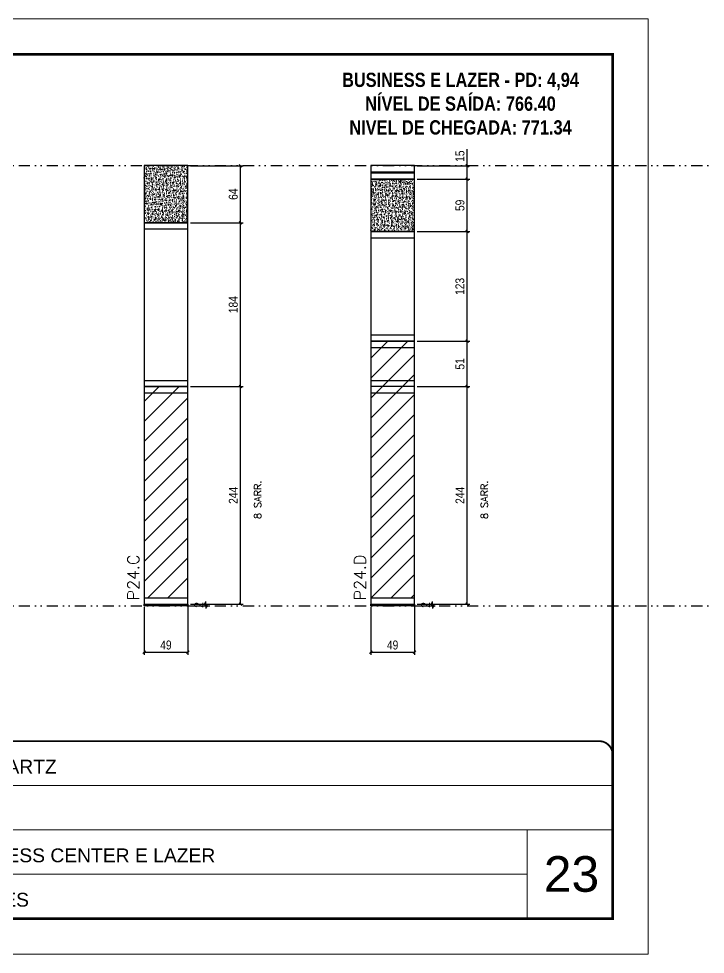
# Model space of a CAD drawing. Extents: x 13379 to 23315, y 867 to 16997.
# Drawn here: x 18348 to 19119, y 10056 to 11106 of the extents above; entities that cross this region are included whole.
import ezdxf

# ---------------------------------------------------------------- set-up
doc = ezdxf.new("R2010")
doc.units = 0
for name, pattern in [('CONTINUO', [0]), ('DASHED', [0.75, 0.5, -0.25]), ('DIVIDE2', [0.625, 0.25, -0.125, 0, -0.125, 0, -0.125])]:
    doc.linetypes.add(name, pattern=pattern)
for name, color, linetype, lineweight in [('CARIMBO', 255, 'Continuous', 9), ('Folhas', 255, 'Continuous', 9), ('Hachura', 251, 'Continuous', 9), ('SARRAFO DE PRESSAO', 251, 'DASHED', 9), ('Texto Seção', 7, 'Continuous', 15)]:
    doc.layers.add(name, color=color, linetype=linetype, lineweight=lineweight)
for name, color, linetype in [('COTA', 241, 'Continuous'), ('NOMENCLATURA', 7, 'Continuous'), ('Nível', 160, 'Continuous'), ('Painéis', 200, 'Continuous'), ('SARR_2.2x7', 40, 'Continuous')]:
    doc.layers.add(name, color=color, linetype=linetype)
doc.styles.add('ARIAL', font='arial.ttf')
doc.styles.add('COTA TECNICA', font='techl___.ttf', dxfattribs={"height": 10})
doc.styles.add('COTA TECNICA-50', font='techl___.ttf', dxfattribs={"height": 10})
doc.styles.add('REGUA-120', font='ROMANS.shx', dxfattribs={"height": 15})
doc.styles.add('ROMANC', font='techb___.ttf', dxfattribs={"height": 2.5})
doc.styles.add('ROMANS', font='romans.shx')
doc.styles.add('Tecnologia', font='')
doc.styles.get('Tecnologia').set_extended_font_data('Forgotten Futurist')
doc.dimstyles.new('COTA PAINEL-50', dxfattribs={"dimtxt": 10, "dimasz": 3, "dimexe": 3, "dimexo": 3, "dimgap": 3, "dimtad": 1, "dimdec": 1, "dimzin": 12, "dimdsep": 46, "dimtxsty": 'COTA TECNICA-50', "dimblk1": 'OBLIQUE', "dimblk2": 'OBLIQUE', "dimsah": 1, "dimcen": 0.9, "dimclrd": 4, "dimclre": 4, "dimclrt": 240, "dimadec": 1, "dimazin": 3, "dimtfac": 1, "dimtdec": 1, "dimtmove": 0, "dimatfit": 3, "dimfxl": 1, "dimtolj": 1, "dimtzin": 12, "dimarcsym": 0})
doc.dimstyles.new('PAINEL', dxfattribs={"dimtxt": 10, "dimasz": 3, "dimexe": 3, "dimexo": 3, "dimgap": 3, "dimtad": 1, "dimdec": 1, "dimzin": 12, "dimdsep": 46, "dimtxsty": 'COTA TECNICA', "dimblk1": 'OBLIQUE', "dimblk2": 'OBLIQUE', "dimsah": 1, "dimcen": 0.9, "dimclrd": 4, "dimclre": 4, "dimclrt": 240, "dimadec": 1, "dimazin": 3, "dimtfac": 1, "dimtdec": 1, "dimtmove": 0, "dimatfit": 3, "dimfxl": 1, "dimtolj": 1, "dimtzin": 12, "dimarcsym": 0})

# ---------------------------------------------------------------- blocks, each defined once
blk = doc.blocks.new('9999999999')
at = {"color": 30, "linetype": 'CONTINUO'}
for p, q in [((98564.6, 34230.2), (98564.6, 34429.4)), ((98564.6, 34379.6), (99584, 34379.6)), ((98564.6, 34329.8), (99488, 34329.8)), ((99584, 34329.8), (99488, 34329.8)), ((99488, 34329.8), (99488, 34230.2)), ((98564.6, 34280), (99488, 34280))]:
    blk.add_line(p, q, dxfattribs=at)
at = {"color": 30, "linetype": 'CONTINUO', "const_width": 2}
blk.add_lwpolyline([(99584, 34230.2), (99584, 34414.4, 0.414214), (99569, 34429.4), (98229, 34429.4, 0.414214), (98214, 34414.4), (98214, 34245.2, 0.414214), (98229, 34230.2), (99584, 34230.2)], format="xyb", dxfattribs=at)
at = {"layer": 'Folhas'}
blk.add_lwpolyline([(98139, 34190.2), (99624, 34190.2), (99624, 35240.2), (98139, 35240.2)], close=True, dxfattribs=at)
at = {"layer": 'Folhas', "color": 30, "const_width": 3}
blk.add_lwpolyline([(98214, 34230.2), (99584, 34230.2), (99584, 35200.2), (98214, 35200.2)], close=True, dxfattribs=at)
at = {"color": 7, "linetype": 'Continuous', "ltscale": 5, "style": 'ARIAL'}
for s, height, p in [('SCHWARTZ', 15.48, (98837.7, 34393.1)), ('GWT', 15.48, (98837.7, 34343.3)), ('BUSINESS CENTER E LAZER', 15.483, (98837.7, 34293.5)), ('NOVA SISTEMAS CONSTRUTIVOS', 11.059, (98263.2, 34267.2)), ('PILARES', 15.48, (98837.7, 34243.7))]:
    blk.add_text(s, height=height, dxfattribs=at).set_placement(p)
at = {"layer": 'Folhas', "color": 7, "style": 'Tecnologia', "width": 1.5}
for s, p in [('CLIENTE:', (98573.7, 34397.2)), ('OBRA:', (98573.7, 34347.3)), ('PAVIMENTO:', (98573.7, 34297.5)), ('PROJETO:', (98573.7, 34247.7))]:
    blk.add_text(s, height=14, dxfattribs=at).set_placement(p)
blk = doc.blocks.new('_Oblique')
at = {"color": 0, "linetype": 'ByBlock', "lineweight": -2}
blk.add_line((-0.5, -0.5), (0.5, 0.5), dxfattribs=at)
blk = doc.blocks.new('*D716')
at = {"layer": 'COTA', "color": 4, "lineweight": -2, "transparency": 16777216}
for p, q in [((18540.8, 10940.7), (18600, 10940.7)), ((18597, 10876.7), (18597, 10940.7)), ((18540.8, 10876.7), (18600, 10876.7))]:
    blk.add_line(p, q, dxfattribs=at)
at = {"layer": 'Defpoints', "color": 0, "transparency": 16777216}
for p in [(18537.8, 10940.7), (18597, 10940.7), (18537.8, 10876.7)]:
    blk.add_point(p, dxfattribs=at)
at = {"layer": 'COTA', "color": 4, "lineweight": -2, "transparency": 16777216, "xscale": 3, "yscale": 3, "zscale": 3}
for p, rotation in [((18597, 10940.7), 90), ((18597, 10876.7), 270)]:
    blk.add_blockref('_Oblique', p, dxfattribs=dict(at, rotation=rotation))
at = {"layer": 'COTA', "color": 240, "transparency": 16777216, "insert": (18588.9, 10908.7), "char_height": 10, "attachment_point": 5, "rotation": 90, "style": 'COTA TECNICA'}
blk.add_mtext('\\A1;64', dxfattribs=at)
blk = doc.blocks.new('*D717')
at = {"layer": 'COTA', "color": 4, "lineweight": -2, "transparency": 16777216}
for p, q in [((18488.8, 10445.7), (18488.8, 10391.6)), ((18537.8, 10445.7), (18537.8, 10391.6)), ((18488.8, 10394.6), (18537.8, 10394.6))]:
    blk.add_line(p, q, dxfattribs=at)
at = {"layer": 'Defpoints', "color": 0, "transparency": 16777216}
for p in [(18488.8, 10448.7), (18537.8, 10448.7), (18537.8, 10394.6)]:
    blk.add_point(p, dxfattribs=at)
at = {"layer": 'COTA', "color": 4, "lineweight": -2, "transparency": 16777216, "xscale": 3, "yscale": 3, "zscale": 3, "rotation": 180}
blk.add_blockref('_Oblique', (18488.8, 10394.6), dxfattribs=at)
at = {"layer": 'COTA', "color": 4, "lineweight": -2, "transparency": 16777216, "xscale": 3, "yscale": 3, "zscale": 3}
blk.add_blockref('_Oblique', (18537.8, 10394.6), dxfattribs=at)
at = {"layer": 'COTA', "color": 240, "transparency": 16777216, "insert": (18513.3, 10402.7), "char_height": 10, "attachment_point": 5, "style": 'COTA TECNICA'}
blk.add_mtext('\\A1;49', dxfattribs=at)
blk = doc.blocks.new('*D718')
at = {"layer": 'COTA', "color": 4, "lineweight": -2, "transparency": 16777216}
for p, q in [((18540.8, 10692.7), (18600, 10692.7)), ((18597, 10448.7), (18597, 10692.7)), ((18540.8, 10448.7), (18600, 10448.7))]:
    blk.add_line(p, q, dxfattribs=at)
at = {"layer": 'Defpoints', "color": 0, "transparency": 16777216}
for p in [(18537.8, 10692.7), (18597, 10692.7), (18537.8, 10448.7)]:
    blk.add_point(p, dxfattribs=at)
at = {"layer": 'COTA', "color": 4, "lineweight": -2, "transparency": 16777216, "xscale": 3, "yscale": 3, "zscale": 3}
for p, rotation in [((18597, 10692.7), 90), ((18597, 10448.7), 270)]:
    blk.add_blockref('_Oblique', p, dxfattribs=dict(at, rotation=rotation))
at = {"layer": 'COTA', "color": 240, "transparency": 16777216, "insert": (18588.9, 10570.7), "char_height": 10, "attachment_point": 5, "rotation": 90, "style": 'COTA TECNICA'}
blk.add_mtext('\\A1;244', dxfattribs=at)
blk = doc.blocks.new('*D719')
at = {"layer": 'COTA', "color": 4, "lineweight": -2, "transparency": 16777216}
for p, q in [((18540.8, 10448.7), (18561.1, 10448.7)), ((18558.1, 10448.7), (18558.1, 10451.7)), ((18558.1, 10446.7), (18558.1, 10448.7)), ((18540.8, 10446.7), (18561.1, 10446.7)), ((18558.1, 10446.7), (18558.1, 10443.7))]:
    blk.add_line(p, q, dxfattribs=at)
at = {"layer": 'Defpoints', "color": 0, "transparency": 16777216}
for p in [(18537.8, 10448.7), (18558.1, 10448.7), (18537.8, 10446.7)]:
    blk.add_point(p, dxfattribs=at)
at = {"layer": 'COTA', "color": 4, "lineweight": -2, "transparency": 16777216, "xscale": 3, "yscale": 3, "zscale": 3}
for p, rotation in [((18558.1, 10448.7), 270), ((18558.1, 10446.7), 90)]:
    blk.add_blockref('_Oblique', p, dxfattribs=dict(at, rotation=rotation))
at = {"layer": 'COTA', "color": 240, "transparency": 16777216, "insert": (18550.1, 10447.7), "char_height": 10, "attachment_point": 5, "rotation": 90, "style": 'COTA TECNICA-50'}
blk.add_mtext('\\A1;2', dxfattribs=at)
blk = doc.blocks.new('*D720')
at = {"layer": 'COTA', "color": 4, "lineweight": -2, "transparency": 16777216}
for p, q in [((18795.2, 10925.7), (18854.4, 10925.7)), ((18851.4, 10866.7), (18851.4, 10925.7)), ((18795.2, 10866.7), (18854.4, 10866.7))]:
    blk.add_line(p, q, dxfattribs=at)
at = {"layer": 'Defpoints', "color": 0, "transparency": 16777216}
for p in [(18792.2, 10925.7), (18851.4, 10925.7), (18792.2, 10866.7)]:
    blk.add_point(p, dxfattribs=at)
at = {"layer": 'COTA', "color": 4, "lineweight": -2, "transparency": 16777216, "xscale": 3, "yscale": 3, "zscale": 3}
for p, rotation in [((18851.4, 10925.7), 90), ((18851.4, 10866.7), 270)]:
    blk.add_blockref('_Oblique', p, dxfattribs=dict(at, rotation=rotation))
at = {"layer": 'COTA', "color": 240, "transparency": 16777216, "insert": (18843.3, 10896.2), "char_height": 10, "attachment_point": 5, "rotation": 90, "style": 'COTA TECNICA'}
blk.add_mtext('\\A1;59', dxfattribs=at)
blk = doc.blocks.new('*D721')
at = {"layer": 'COTA', "color": 4, "lineweight": -2, "transparency": 16777216}
for p, q in [((18743.2, 10445.7), (18743.2, 10391.6)), ((18792.2, 10445.7), (18792.2, 10391.6)), ((18743.2, 10394.6), (18792.2, 10394.6))]:
    blk.add_line(p, q, dxfattribs=at)
at = {"layer": 'Defpoints', "color": 0, "transparency": 16777216}
for p in [(18743.2, 10448.7), (18792.2, 10448.7), (18792.2, 10394.6)]:
    blk.add_point(p, dxfattribs=at)
at = {"layer": 'COTA', "color": 4, "lineweight": -2, "transparency": 16777216, "xscale": 3, "yscale": 3, "zscale": 3, "rotation": 180}
blk.add_blockref('_Oblique', (18743.2, 10394.6), dxfattribs=at)
at = {"layer": 'COTA', "color": 4, "lineweight": -2, "transparency": 16777216, "xscale": 3, "yscale": 3, "zscale": 3}
blk.add_blockref('_Oblique', (18792.2, 10394.6), dxfattribs=at)
at = {"layer": 'COTA', "color": 240, "transparency": 16777216, "insert": (18767.7, 10402.7), "char_height": 10, "attachment_point": 5, "style": 'COTA TECNICA'}
blk.add_mtext('\\A1;49', dxfattribs=at)
blk = doc.blocks.new('*D722')
at = {"layer": 'COTA', "color": 4, "lineweight": -2, "transparency": 16777216}
for p, q in [((18795.2, 10692.7), (18854.4, 10692.7)), ((18851.4, 10448.7), (18851.4, 10692.7)), ((18795.2, 10448.7), (18854.4, 10448.7))]:
    blk.add_line(p, q, dxfattribs=at)
at = {"layer": 'Defpoints', "color": 0, "transparency": 16777216}
for p in [(18792.2, 10692.7), (18851.4, 10692.7), (18792.2, 10448.7)]:
    blk.add_point(p, dxfattribs=at)
at = {"layer": 'COTA', "color": 4, "lineweight": -2, "transparency": 16777216, "xscale": 3, "yscale": 3, "zscale": 3}
for p, rotation in [((18851.4, 10692.7), 90), ((18851.4, 10448.7), 270)]:
    blk.add_blockref('_Oblique', p, dxfattribs=dict(at, rotation=rotation))
at = {"layer": 'COTA', "color": 240, "transparency": 16777216, "insert": (18843.3, 10570.7), "char_height": 10, "attachment_point": 5, "rotation": 90, "style": 'COTA TECNICA'}
blk.add_mtext('\\A1;244', dxfattribs=at)
blk = doc.blocks.new('*D723')
at = {"layer": 'COTA', "color": 4, "lineweight": -2, "transparency": 16777216}
for p, q in [((18795.2, 10743.7), (18854.4, 10743.7)), ((18851.4, 10692.7), (18851.4, 10743.7)), ((18795.2, 10692.7), (18854.4, 10692.7))]:
    blk.add_line(p, q, dxfattribs=at)
at = {"layer": 'Defpoints', "color": 0, "transparency": 16777216}
for p in [(18792.2, 10743.7), (18851.4, 10743.7), (18792.2, 10692.7)]:
    blk.add_point(p, dxfattribs=at)
at = {"layer": 'COTA', "color": 4, "lineweight": -2, "transparency": 16777216, "xscale": 3, "yscale": 3, "zscale": 3}
for p, rotation in [((18851.4, 10743.7), 90), ((18851.4, 10692.7), 270)]:
    blk.add_blockref('_Oblique', p, dxfattribs=dict(at, rotation=rotation))
at = {"layer": 'COTA', "color": 240, "transparency": 16777216, "insert": (18843.3, 10718.2), "char_height": 10, "attachment_point": 5, "rotation": 90, "style": 'COTA TECNICA'}
blk.add_mtext('\\A1;51', dxfattribs=at)
blk = doc.blocks.new('*D724')
at = {"layer": 'COTA', "color": 4, "lineweight": -2, "transparency": 16777216}
for p, q in [((18795.2, 10448.7), (18815.6, 10448.7)), ((18812.6, 10448.7), (18812.6, 10451.7)), ((18812.6, 10446.7), (18812.6, 10448.7)), ((18795.2, 10446.7), (18815.6, 10446.7)), ((18812.6, 10446.7), (18812.6, 10443.7))]:
    blk.add_line(p, q, dxfattribs=at)
at = {"layer": 'Defpoints', "color": 0, "transparency": 16777216}
for p in [(18792.2, 10448.7), (18812.6, 10448.7), (18792.2, 10446.7)]:
    blk.add_point(p, dxfattribs=at)
at = {"layer": 'COTA', "color": 4, "lineweight": -2, "transparency": 16777216, "xscale": 3, "yscale": 3, "zscale": 3}
for p, rotation in [((18812.6, 10448.7), 270), ((18812.6, 10446.7), 90)]:
    blk.add_blockref('_Oblique', p, dxfattribs=dict(at, rotation=rotation))
at = {"layer": 'COTA', "color": 240, "transparency": 16777216, "insert": (18804.6, 10447.7), "char_height": 10, "attachment_point": 5, "rotation": 90, "style": 'COTA TECNICA-50'}
blk.add_mtext('\\A1;2', dxfattribs=at)
blk = doc.blocks.new('*D747')
at = {"layer": 'COTA', "color": 4, "lineweight": -2, "transparency": 16777216}
for p, q in [((18540.8, 10876.7), (18600, 10876.7)), ((18597, 10692.7), (18597, 10876.7)), ((18540.8, 10692.7), (18600, 10692.7))]:
    blk.add_line(p, q, dxfattribs=at)
at = {"layer": 'Defpoints', "color": 0, "transparency": 16777216}
for p in [(18537.8, 10876.7), (18597, 10876.7), (18537.8, 10692.7)]:
    blk.add_point(p, dxfattribs=at)
at = {"layer": 'COTA', "color": 4, "lineweight": -2, "transparency": 16777216, "xscale": 3, "yscale": 3, "zscale": 3}
for p, rotation in [((18597, 10876.7), 90), ((18597, 10692.7), 270)]:
    blk.add_blockref('_Oblique', p, dxfattribs=dict(at, rotation=rotation))
at = {"layer": 'COTA', "color": 240, "transparency": 16777216, "insert": (18588.9, 10784.7), "char_height": 10, "attachment_point": 5, "rotation": 90, "style": 'COTA TECNICA'}
blk.add_mtext('\\A1;184', dxfattribs=at)
blk = doc.blocks.new('*D748')
at = {"layer": 'COTA', "color": 4, "lineweight": -2, "transparency": 16777216}
for p, q in [((18851.4, 10940.7), (18851.4, 10959.1)), ((18795.2, 10940.7), (18854.4, 10940.7)), ((18851.4, 10925.7), (18851.4, 10940.7)), ((18795.2, 10925.7), (18854.4, 10925.7))]:
    blk.add_line(p, q, dxfattribs=at)
at = {"layer": 'Defpoints', "color": 0, "transparency": 16777216}
for p in [(18792.2, 10940.7), (18851.4, 10940.7), (18792.2, 10925.7)]:
    blk.add_point(p, dxfattribs=at)
at = {"layer": 'COTA', "color": 4, "lineweight": -2, "transparency": 16777216, "xscale": 3, "yscale": 3, "zscale": 3}
for p, rotation in [((18851.4, 10940.7), 90), ((18851.4, 10925.7), 270)]:
    blk.add_blockref('_Oblique', p, dxfattribs=dict(at, rotation=rotation))
at = {"layer": 'COTA', "color": 240, "transparency": 16777216, "insert": (18843.3, 10951.4), "char_height": 10, "attachment_point": 5, "rotation": 90, "style": 'COTA TECNICA'}
blk.add_mtext('\\A1;15', dxfattribs=at)
blk = doc.blocks.new('*D749')
at = {"layer": 'COTA', "color": 4, "lineweight": -2, "transparency": 16777216}
for p, q in [((18795.2, 10866.7), (18854.4, 10866.7)), ((18851.4, 10743.7), (18851.4, 10866.7)), ((18795.2, 10743.7), (18854.4, 10743.7))]:
    blk.add_line(p, q, dxfattribs=at)
at = {"layer": 'Defpoints', "color": 0, "transparency": 16777216}
for p in [(18792.2, 10866.7), (18851.4, 10866.7), (18792.2, 10743.7)]:
    blk.add_point(p, dxfattribs=at)
at = {"layer": 'COTA', "color": 4, "lineweight": -2, "transparency": 16777216, "xscale": 3, "yscale": 3, "zscale": 3}
for p, rotation in [((18851.4, 10866.7), 90), ((18851.4, 10743.7), 270)]:
    blk.add_blockref('_Oblique', p, dxfattribs=dict(at, rotation=rotation))
at = {"layer": 'COTA', "color": 240, "transparency": 16777216, "insert": (18843.2, 10805.2), "char_height": 10, "attachment_point": 5, "rotation": 90, "style": 'COTA TECNICA'}
blk.add_mtext('\\A1;123', dxfattribs=at)

msp = doc.modelspace()

# ---------------------------------------------------------------- hatches: boundary and pattern name
at = {"layer": 'COTA', "linetype": 'ByBlock'}
h = msp.add_hatch(dxfattribs=at)
h.set_pattern_fill('AR-CONC', color=256, scale=0.03)
h.set_pattern_definition([(50, (-112375.6287, -18288.6855), (5.46554007, -0.47817257), [0.5715, -6.2865]), (355, (-112375.6287, -18288.6855), (-1.05730264, 5.73170536), [0.4572, -5.02921753]), (100.4514447, (-112375.173, -18288.7253), (4.40823741, 5.25353256), [0.48570026, -5.34270734]), (46.1842, (-112375.629, -18287.1615), (8.13237123, -1.26126984), [0.85725, -9.42975]), (96.6355576, (-112374.951, -18287.2666), (7.122124, 7.42278374), [0.7285507, -8.01406824]), (351.184151, (-112375.629, -18287.1615), (7.122124, 7.42278374), [0.685799, -7.54379196]), (21, (-112374.8667, -18287.5425), (4.54843174, -3.06795595), [0.5715, -6.2865]), (326, (-112374.8667, -18287.5425), (1.85406085, 5.52563898), [0.4572, -5.0292]), (71.451445, (-112374.4877, -18287.798), (6.40249258, 2.45768307), [0.48570026, -5.34269813]), (37.5, (-112375.6287, -18288.6855), (0.092658098, 2.536651166), [0, -4.96824, 0, -5.1054, 0, -5.04825]), (7.5, (-112375.6287, -18288.6855), (2.004589875, 3.005417245), [0, -2.91084, 0, -4.85394, 0, -1.92405]), (327.5, (-112377.328, -18288.6855), (4.067717855, -0.17186232), [0, -1.905, 0, -5.9436, 0, -7.8867]), (317.5, (-112378.09, -18288.6855), (4.44387544, 0.76279473), [0, -2.4765, 0, -3.94716, 0, -5.6007])])
h.paths.add_polyline_path([(18537.79, 10940.73), (18488.79, 10940.73), (18488.79, 10876.73), (18537.79, 10876.73)])
at = {"layer": 'COTA'}
h = msp.add_hatch(dxfattribs=at)
h.set_pattern_fill('AR-CONC', color=256, scale=0.03)
h.set_pattern_definition([(50, (1496.1465, 0), (5.4655401, -0.4781726), [0.5715, -6.2865]), (355, (1496.1465, 0), (-1.0573026, 5.7317054), [0.4572, -5.0292175]), (100.451445, (1496.602, -0.04), (4.4082374, 5.2535326), [0.4857003, -5.3427073]), (46.1842, (1496.1465, 1.524), (8.1323712, -1.2612698), [0.85725, -9.42975]), (96.635558, (1496.824, 1.419), (7.122124, 7.4227837), [0.7285507, -8.0140682]), (351.18415, (1496.1465, 1.524), (7.122124, 7.4227837), [0.685799, -7.543792]), (21, (1496.9085, 1.143), (4.5484317, -3.0679559), [0.5715, -6.2865]), (326, (1496.9085, 1.143), (1.8540609, 5.525639), [0.4572, -5.0292]), (71.451445, (1497.2875, 0.8873), (6.4024926, 2.457683), [0.4857003, -5.3426981]), (37.5, (1496.1465, 0), (0.0926581, 2.53665117), [0, -4.96824, 0, -5.1054, 0, -5.04825]), (7.5, (1496.1465, 0), (2.00458988, 3.00541724), [0, -2.91084, 0, -4.85394, 0, -1.92405]), (327.5, (1494.4472, 0), (4.06771786, -0.17186232), [0, -1.905, 0, -5.9436, 0, -7.8867]), (317.5, (1493.6852, 0), (4.44387544, 0.7627947), [0, -2.4765, 0, -3.94716, 0, -5.6007])])
h.paths.add_polyline_path([(18792.23, 10925.73), (18743.23, 10925.73), (18743.23, 10866.73), (18792.23, 10866.73)])
at = {"layer": 'Hachura', "linetype": 'ByBlock'}
h = msp.add_hatch(dxfattribs=at)
h.set_pattern_fill('ANSI31', color=256, scale=5)
h.set_pattern_definition([(45, (26.107, 0), (-11.22532, 11.22532), [])])
h.paths.add_polyline_path([(18792.23, 10685.73), (18743.23, 10685.73), (18743.23, 10455.73), (18792.23, 10455.73)])
h.paths.add_polyline_path([(18792.23, 10692.73), (18743.23, 10692.73), (18743.23, 10685.73), (18792.23, 10685.73)])
h.paths.add_polyline_path([(18792.23, 10699.73), (18743.23, 10699.73), (18743.23, 10692.73), (18792.23, 10692.73)])
h.paths.add_polyline_path([(18792.23, 10736.73), (18743.23, 10736.73), (18743.23, 10699.73), (18792.23, 10699.73)])
h.paths.add_polyline_path([(18792.23, 10743.73), (18743.23, 10743.73), (18743.23, 10736.73), (18792.23, 10736.73)])
h = msp.add_hatch(dxfattribs=at)
h.set_pattern_fill('ANSI31', color=256, scale=5)
h.paths.add_polyline_path([(18537.79, 10685.73), (18488.79, 10685.73), (18488.79, 10455.73), (18537.79, 10455.73)])
h.paths.add_polyline_path([(18537.79, 10692.73), (18488.79, 10692.73), (18488.79, 10685.73), (18537.79, 10685.73)])

# ---------------------------------------------------------------- linework, layer by layer
at = {"layer": 'COTA', "linetype": 'ByBlock'}
for points in [[(18488.79, 10876.73), (18537.79, 10876.73), (18537.79, 10940.73), (18488.79, 10940.73)], [(18743.23, 10866.73), (18792.23, 10866.73), (18792.23, 10925.73), (18743.23, 10925.73)]]:
    msp.add_lwpolyline(points, close=True, dxfattribs=at)
at = {"layer": 'Nível', "color": 4, "linetype": 'DIVIDE2', "ltscale": 50}
for p, q in [((13378.94, 10940.73), (21112.79, 10940.73)), ((13378.94, 10446.73), (21112.79, 10446.73))]:
    msp.add_line(p, q, dxfattribs=at)
at = {"layer": 'Painéis'}
for p, q in [((18537.79, 10692.73), (18488.79, 10692.73)), ((18792.23, 10692.73), (18743.23, 10692.73))]:
    msp.add_line(p, q, dxfattribs=at)
for points in [[(18743.23, 10925.73), (18792.23, 10925.73), (18792.23, 10940.73), (18743.23, 10940.73)], [(18488.79, 10692.73), (18537.79, 10692.73), (18537.79, 10876.73), (18488.79, 10876.73)], [(18743.23, 10743.73), (18792.23, 10743.73), (18792.23, 10866.73), (18743.23, 10866.73)], [(18743.23, 10448.73), (18792.23, 10448.73), (18792.23, 10743.73), (18743.23, 10743.73)], [(18488.79, 10448.73), (18537.79, 10448.73), (18537.79, 10692.73), (18488.79, 10692.73)], [(18488.79, 10448.73), (18537.79, 10448.73), (18537.79, 10446.73), (18488.79, 10446.73)], [(18743.23, 10448.73), (18792.23, 10448.73), (18792.23, 10446.73), (18743.23, 10446.73)]]:
    msp.add_lwpolyline(points, close=True, dxfattribs=at)
at = {"layer": 'SARR_2.2x7', "linetype": 'ByBlock'}
for p, q in [((18743.23, 10933.73), (18792.23, 10933.73)), ((18743.23, 10932.73), (18792.23, 10932.73)), ((18488.79, 10869.73), (18537.79, 10869.73)), ((18743.23, 10859.73), (18792.23, 10859.73)), ((18743.23, 10750.73), (18792.23, 10750.73)), ((18743.23, 10736.73), (18792.23, 10736.73)), ((18488.79, 10699.73), (18537.79, 10699.73)), ((18743.23, 10699.73), (18792.23, 10699.73)), ((18488.79, 10685.73), (18537.79, 10685.73)), ((18743.23, 10685.73), (18792.23, 10685.73)), ((18488.79, 10455.73), (18537.79, 10455.73)), ((18743.23, 10455.73), (18792.23, 10455.73))]:
    msp.add_line(p, q, dxfattribs=at)

# ---------------------------------------------------------------- block references
at = {"layer": 'SARRAFO DE PRESSAO', "color": 6, "linetype": 'ByBlock'}
msp.add_blockref('9999999999', (-80569.48, -24134.56), dxfattribs=at)

# ---------------------------------------------------------------- texts
at = {"layer": 'CARIMBO', "style": 'ARIAL'}
msp.add_text('23', height=40, dxfattribs=at).set_placement((18937.36, 10125.79))
at = {"layer": 'NOMENCLATURA', "color": 2, "insert": (18843.88, 11071.7), "char_height": 16, "attachment_point": 2, "style": 'ROMANC'}
msp.add_mtext_dynamic_manual_height_columns('\\PBUSINESS E LAZER - PD: 4,94\\PNÍVEL DE SAÍDA: 766.40\\PNIVEL DE CHEGADA: 771.34', width=376.0554, gutter_width=1, heights=[0], dxfattribs=at)
at = {"layer": 'Texto Seção', "linetype": 'Continuous', "style": 'ROMANS'}
for p in [(18620.14, 10544.1), (18874.58, 10544.1)]:
    msp.add_text('8 SARR.', height=8, rotation=90, dxfattribs=at).set_placement(p)
at = {"layer": 'Texto Seção', "char_height": 13, "width": 285.3299, "attachment_point": 1, "rotation": 90, "style": 'REGUA-120'}
for s, insert in [('P24.C', (18470.11, 10452.87)), ('P24.D', (18724.55, 10452.87))]:
    msp.add_mtext(s, dxfattribs=dict(at, insert=insert))

# ---------------------------------------------------------------- dimensions: what is measured, and where the dimension line sits
at = {"layer": 'COTA'}
for base, p1, p2, picture, middle in [((18851.41, 10940.73), (18792.23, 10925.73), (18792.23, 10940.73), '*D748', (18843.31, 10951.41)), ((18851.41, 10866.73), (18792.23, 10743.73), (18792.23, 10866.73), '*D749', (18843.2, 10805.23))]:
    dim = msp.add_linear_dim(base=base, p1=p1, p2=p2, angle=90, dimstyle='PAINEL', dxfattribs=at)
    dim.commit()
    dim.dimension.update_dxf_attribs({"geometry": picture, "text_midpoint": middle})
for base, p1, p2, override, picture, middle in [((18596.97, 10940.73), (18537.79, 10876.73), (18537.79, 10940.73), {"dimarcsym": 2}, '*D716', (18588.87, 10908.73)), ((18851.41, 10925.73), (18792.23, 10866.73), (18792.23, 10925.73), {"dimarcsym": 2}, '*D720', (18843.28, 10896.23)), ((18596.97, 10876.73), (18537.79, 10692.73), (18537.79, 10876.73), {"dimtmove": 1}, '*D747', (18588.88, 10784.73)), ((18851.41, 10743.73), (18792.23, 10692.73), (18792.23, 10743.73), {"dimarcsym": 2}, '*D723', (18843.31, 10718.23)), ((18596.97, 10692.73), (18537.79, 10448.73), (18537.79, 10692.73), {"dimarcsym": 2}, '*D718', (18588.9, 10570.73)), ((18851.41, 10692.73), (18792.23, 10448.73), (18792.23, 10692.73), {"dimarcsym": 2}, '*D722', (18843.34, 10570.73))]:
    dim = msp.add_linear_dim(base=base, p1=p1, p2=p2, angle=90, dimstyle='PAINEL', override=override, dxfattribs=at)
    dim.commit()
    dim.dimension.update_dxf_attribs({"geometry": picture, "text_midpoint": middle})
for base, p1, p2, picture, middle in [((18537.79, 10394.55), (18488.79, 10448.73), (18537.79, 10448.73), '*D717', (18513.29, 10402.65)), ((18792.23, 10394.55), (18743.23, 10448.73), (18792.23, 10448.73), '*D721', (18767.73, 10402.65))]:
    dim = msp.add_linear_dim(base=base, p1=p1, p2=p2, dimstyle='PAINEL', override={"dimarcsym": 2}, dxfattribs=at)
    dim.commit()
    dim.dimension.update_dxf_attribs({"geometry": picture, "text_midpoint": middle})
for base, p1, p2, picture, middle in [((18558.14, 10448.73), (18537.79, 10446.73), (18537.79, 10448.73), '*D719', (18558.14, 10447.73)), ((18812.58, 10448.73), (18792.23, 10446.73), (18792.23, 10448.73), '*D724', (18812.58, 10447.73))]:
    dim = msp.add_linear_dim(base=base, p1=p1, p2=p2, angle=90, dimstyle='COTA PAINEL-50', dxfattribs=at)
    dim.commit()
    dim.dimension.update_dxf_attribs({"geometry": picture, "text_midpoint": middle, "dimtype": 160})

doc.saveas('drawing.dxf')
